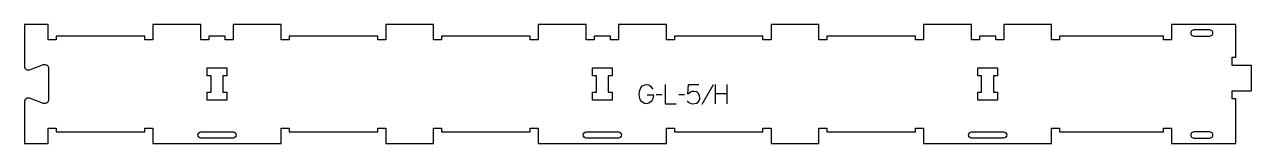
# Model space of a CAD drawing. Header units: millimetres. Extents: x -955 to 956, y -92 to 94.
import ezdxf

# ---------------------------------------------------------------- set-up
doc = ezdxf.new("R2010")
doc.units = ezdxf.units.MM
for name, color, linetype, true_color in [('1_ANYTOOL_1MMDEEP_LABELS_S', 2, 'Continuous', 0xffff00), ('3_ANYTOOL_CUTTHROUGH_INSID', 4, 'Continuous', 0x00ffff), ('4_ANYTOOL_CUTTHROUGH_OUTSI', 5, 'Continuous', 0x0000ff)]:
    doc.layers.add(name, color=color, linetype=linetype, true_color=true_color)

msp = doc.modelspace()

# ---------------------------------------------------------------- linework, layer by layer
at = {"layer": '1_ANYTOOL_1MMDEEP_LABELS_S'}
for p, q in [((120.7, 0), (120.7, -30)), ((139, -30), (139, 0)), ((37.7, -16.1), (28.9, -16.2)), ((72.6, -16.1), (63.8, -16.2)), ((117.2, -0.5), (100, -31.2)), ((139, -14.7), (120.7, -14.7))]:
    msp.add_line(p, q, dxfattribs=at)
for points in [[(14.8, -16.2), (24.6, -16.2), (23.5, -22.2), (22.4, -24.5), (20.8, -26.5), (17.2, -29.1), (13.2, -30), (11.1, -29.8), (9.2, -29.2), (5.6, -26.5), (4.1, -24.5), (3, -22), (2.1, -15.5), (2.8, -10.2), (4.8, -5.1), (6.4, -2.8), (8.4, -1.3), (10.9, -0.3), (13.8, 0), (17.1, -0.6), (19.7, -2.3), (23.4, -7.4)], [(42.8, 0), (42.8, -30), (59.9, -30)], [(76.8, -25.2), (78.6, -27.3), (80.7, -28.8), (83.1, -29.7), (85.8, -30), (91.6, -29), (93.9, -27.4), (95.7, -24.7), (96.4, -22.7), (96.6, -20.8), (96, -16.9), (94.2, -13.6), (92.9, -12.4), (91.3, -11.4), (87.3, -10.7), (84.6, -11), (82.3, -11.9), (78, -15), (78.8, 0), (95, 0)]]:
    msp.add_lwpolyline(points, dxfattribs=at)
at = {"layer": '3_ANYTOOL_CUTTHROUGH_INSID'}
for points in [[(890.9, 85.1), (865.9, 85.1, 1.000003), (865.9, 75.6), (890.9, 75.6, 1.000003)], [(-630.2, -83.4), (-680.2, -83.4, -1), (-680.2, -73.9), (-630.2, -73.9, -1)], [(-30.2, -83.4), (-80.2, -83.4, -1), (-80.2, -73.9), (-30.2, -73.9, -1)], [(569.8, -83.4), (519.8, -83.4, -1), (519.8, -73.9), (569.8, -73.9, -1)], [(890.9, -83.4, 1.000003), (890.9, -73.9), (865.9, -73.9, 1.000003), (865.9, -83.4)]]:
    msp.add_lwpolyline(points, format="xyb", close=True, dxfattribs=at)
for points in [[(-646, 13.6), (-646, -11.9), (-640, -11.9), (-640, -24.4), (-670.5, -24.4), (-670.5, -11.9), (-664.5, -11.9), (-664.5, 13.6), (-670.5, 13.6), (-670.5, 26.1), (-640, 26.1), (-640, 13.6)], [(-46, 13.6), (-46, -11.9), (-40, -11.9), (-40, -24.4), (-70.5, -24.4), (-70.5, -11.9), (-64.5, -11.9), (-64.5, 13.6), (-70.5, 13.6), (-70.5, 26.1), (-40, 26.1), (-40, 13.6)], [(554, 13.6), (554, -11.9), (560, -11.9), (560, -24.4), (529.5, -24.4), (529.5, -11.9), (535.5, -11.9), (535.5, 13.6), (529.5, 13.6), (529.5, 26.1), (560, 26.1), (560, 13.6)]]:
    msp.add_lwpolyline(points, close=True, dxfattribs=at)
at = {"layer": '4_ANYTOOL_CUTTHROUGH_OUTSI'}
msp.add_lwpolyline([(-955, 28.4, 0.522099), (-947.2, 23), (-925.5, 31.1, -0.015611), (-925.5, 31.1, -0.502397), (-917.5, 25.1), (-917.5, -23.4, -0.502397), (-925.5, -29.4, -0.015604), (-925.5, -29.4), (-947.2, -21.4, 0.522094), (-955, -26.8), (-955, -91.9), (-918, -91.9), (-918, -68.2, -0.414214), (-917.7, -67.9), (-905.7, -67.9, -0.414214), (-905.5, -68.2), (-905.5, -73.9), (-767.5, -73.9), (-767.5, -68.2, -0.414214), (-767.2, -67.9), (-755.2, -67.9, -0.414214), (-755, -68.2), (-755, -91.9), (-555.5, -91.9), (-555.5, -68.2, -0.414214), (-555.2, -67.9), (-543.2, -67.9, -0.414214), (-543, -68.2), (-543, -73.9), (-405, -73.9), (-405, -68.2, -0.414214), (-404.7, -67.9), (-392.7, -67.9, -0.414214), (-392.5, -68.2), (-392.5, -91.9), (-318, -91.9), (-318, -68.2, -0.414214), (-317.7, -67.9), (-305.7, -67.9, -0.414214), (-305.5, -68.2), (-305.5, -73.9), (-167.5, -73.9), (-167.5, -68.2, -0.414214), (-167.2, -67.9), (-155.2, -67.9, -0.414214), (-155, -68.2), (-155, -91.9), (44.5, -91.9), (44.5, -68.2, -0.414214), (44.8, -67.9), (56.8, -67.9, -0.414214), (57, -68.2), (57, -73.9), (195, -73.9), (195, -68.2, -0.414214), (195.3, -67.9), (207.3, -67.9, -0.414214), (207.5, -68.2), (207.5, -91.9), (282, -91.9), (282, -68.2, -0.414214), (282.3, -67.9), (294.3, -67.9, -0.414214), (294.5, -68.2), (294.5, -73.9), (432.5, -73.9), (432.5, -68.2, -0.414214), (432.8, -67.9), (444.8, -67.9, -0.414214), (445, -68.2), (445, -91.9), (644.5, -91.9), (644.5, -68.2, -0.414214), (644.8, -67.9), (656.8, -67.9, -0.414214), (657, -68.2), (657, -73.9), (818.6, -73.9), (818.6, -68.2, -0.414214), (818.9, -67.9), (830.9, -67.9, -0.414214), (831.1, -68.2), (831.1, -91.9), (931.4, -91.9), (931.4, -22.1), (925.6, -22.1, -0.414214), (925.4, -21.9), (925.4, -9.9, -0.414214), (925.6, -9.6), (955.7, -9.6), (955.7, 29.9), (925.6, 29.9, -0.414214), (925.4, 30.1), (925.4, 42.1, -0.414214), (925.6, 42.4), (931.4, 42.4), (931.4, 93.6), (831.1, 93.6), (831.1, 69.8, -0.414214), (830.9, 69.6), (818.9, 69.6, -0.414214), (818.6, 69.8), (818.6, 75.6), (657, 75.6), (657, 69.8, -0.414214), (656.8, 69.6), (644.8, 69.6, -0.414214), (644.5, 69.8), (644.5, 93.6), (570, 93.6), (570, 69.8, -0.414214), (569.8, 69.6), (557.8, 69.6, -0.414214), (557.5, 69.8), (557.5, 75.6), (532, 75.6), (532, 69.8, -0.414214), (531.8, 69.6), (519.8, 69.6, -0.414214), (519.5, 69.8), (519.5, 93.6), (445, 93.6), (445, 69.8, -0.414214), (444.8, 69.6), (432.8, 69.6, -0.414214), (432.5, 69.8), (432.5, 75.6), (294.5, 75.6), (294.5, 69.8, -0.414214), (294.3, 69.6), (282.3, 69.6, -0.414214), (282, 69.8), (282, 93.6), (207.5, 93.6), (207.5, 69.8, -0.414214), (207.3, 69.6), (195.3, 69.6, -0.414214), (195, 69.8), (195, 75.6), (57, 75.6), (57, 69.8, -0.414214), (56.8, 69.6), (44.8, 69.6, -0.414214), (44.5, 69.8), (44.5, 93.6), (-30, 93.6), (-30, 69.8, -0.414214), (-30.2, 69.6), (-42.2, 69.6, -0.414214), (-42.5, 69.8), (-42.5, 75.6), (-68, 75.6), (-68, 69.8, -0.414214), (-68.2, 69.6), (-80.2, 69.6, -0.414214), (-80.5, 69.8), (-80.5, 93.6), (-155, 93.6), (-155, 69.8, -0.414214), (-155.2, 69.6), (-167.2, 69.6, -0.414214), (-167.5, 69.8), (-167.5, 75.6), (-305.5, 75.6), (-305.5, 69.8, -0.414214), (-305.7, 69.6), (-317.7, 69.6, -0.414214), (-318, 69.8), (-318, 93.6), (-392.5, 93.6), (-392.5, 69.8, -0.414214), (-392.7, 69.6), (-404.7, 69.6, -0.414214), (-405, 69.8), (-405, 75.6), (-543, 75.6), (-543, 69.8, -0.414214), (-543.2, 69.6), (-555.2, 69.6, -0.414214), (-555.5, 69.8), (-555.5, 93.6), (-630, 93.6), (-630, 69.8, -0.414214), (-630.2, 69.6), (-642.2, 69.6, -0.414214), (-642.5, 69.8), (-642.5, 75.6), (-668, 75.6), (-668, 69.8, -0.414214), (-668.2, 69.6), (-680.2, 69.6, -0.414214), (-680.5, 69.8), (-680.5, 93.6), (-755, 93.6), (-755, 69.8, -0.414214), (-755.2, 69.6), (-767.2, 69.6, -0.414214), (-767.5, 69.8), (-767.5, 75.6), (-905.5, 75.6), (-905.5, 69.8, -0.414214), (-905.7, 69.6), (-917.7, 69.6, -0.414214), (-918, 69.8), (-918, 93.6), (-955, 93.6)], format="xyb", close=True, dxfattribs=at)

doc.saveas('drawing.dxf')
